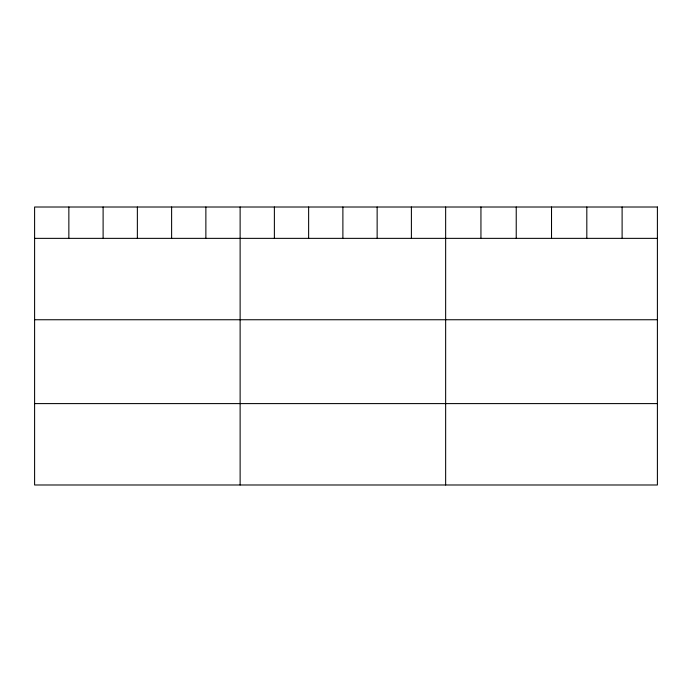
<?xml version="1.0" encoding="UTF-8"?>
<svg xmlns="http://www.w3.org/2000/svg" width="692" height="692" viewBox="0 0 692 692"><rect width="100%" height="100%" fill="white"/><g stroke="black" fill="none" stroke-linecap="round" stroke-linejoin="round"><path stroke-width="1.04" d="M34.6 238.359L657.4 238.359M34.6 319.747L657.4 319.747M34.6 403.6L657.4 403.6M622.108 207.012L622.108 238.359M586.816 207.012L586.816 238.359M551.524 207.012L551.524 238.359M516.232 207.012L516.232 238.359M480.94 207.012L480.94 238.359M445.648 207.012L445.648 484.988M411.394 207.012L411.394 238.359M377.14 207.012L377.14 238.359M342.886 207.012L342.886 238.359M308.632 207.012L308.632 238.359M274.378 207.012L274.378 238.359M240.124 207.012L240.124 484.988M205.87 207.012L205.87 238.359M171.616 207.012L171.616 238.359M137.362 207.012L137.362 238.359M103.108 207.012L103.108 238.359M68.854 207.012L68.854 238.359M657.4 207.012L34.6 207.012L34.6 484.988L657.4 484.988L657.4 207.012"/></g></svg>
